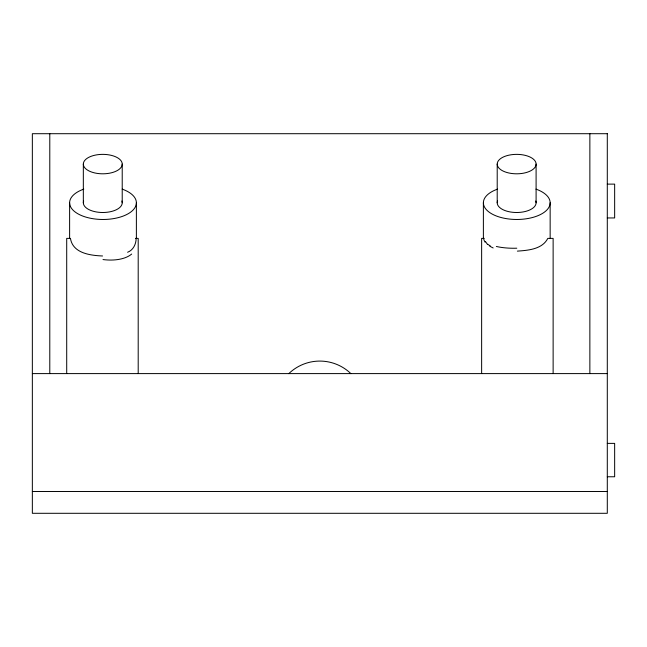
<?xml version="1.0" encoding="UTF-8"?>
<svg xmlns="http://www.w3.org/2000/svg" width="647" height="647" viewBox="0 0 647 647"><rect width="100%" height="100%" fill="white"/><g stroke="black" fill="none" stroke-linecap="round" stroke-linejoin="round"><path stroke-width="0.97" d="M69.617 238.387L69.617 202.786M497.211 202.778L497.211 164.087M536.096 164.087A19.442 9.721 0 0 1 506.933 172.506A19.442 9.721 0 0 1 506.933 155.668A19.442 9.721 0 0 1 536.096 164.087L536.096 202.778M550.152 238.387L550.152 202.786M136.145 238.387C136.096 244.145 133.258 250.13 127.605 252.257M517.382 251.125C528.203 250.34 542.251 249.305 547.799 238.387L553.128 238.387L553.128 373.537M607.298 184.12L614.65 184.12L614.65 217.95L607.298 217.95M135.425 238.387L138.199 238.387L138.199 373.537M484.304 238.387L481.635 238.387L481.635 373.537M32.35 373.602L607.298 373.602M607.298 443.381L614.65 443.381L614.65 476.766L607.298 476.766M32.35 491.51L607.298 491.51M102.558 255.977C90.305 255.476 72.763 253.276 70.45 238.387L66.706 238.387L66.706 373.537M493.16 247.963L489.763 246.24M487.571 244.501L485.412 241.501M589.862 133.703L589.862 373.602M483.382 202.786L483.382 238.387M136.38 202.786L136.38 238.387M122.218 164.087A19.442 9.721 0 0 1 93.055 172.506A19.442 9.721 0 0 1 93.055 155.668A19.442 9.721 0 0 1 122.218 164.087L122.218 202.778M83.334 164.087L83.334 202.778M49.787 133.703L49.787 373.602M121.895 201.015A19.442 9.721 0 0 1 102.776 212.499A19.442 9.721 0 0 1 83.657 201.015M131.665 254.053A33.312 17.987 10.6 0 1 102.994 259.56M122.21 189.134A33.385 16.693 0 0 1 127.92 213.89A33.385 16.693 0 0 1 78.077 213.89A33.385 16.693 0 0 1 83.786 189.134M485.04 242.132A15.172 8.621 -78.5 0 1 483.705 239.01M535.773 201.015A19.442 9.721 0 0 1 516.654 212.499A19.442 9.721 0 0 1 497.535 201.015M516.791 248.205A33.426 11.331 -2.1 0 1 496.362 246.467M490.191 245.779A28.072 18.617 -32.3 0 1 487.822 244.283M535.983 189.134A33.385 16.693 0 0 1 541.685 213.89A33.385 16.693 0 0 1 491.849 213.89A33.385 16.693 0 0 1 497.551 189.134M288.772 373.651A44.683 44.683 0 0 1 350.909 373.651M607.298 133.703L32.35 133.703L32.35 513.297L607.298 513.297L607.298 133.703"/></g></svg>
